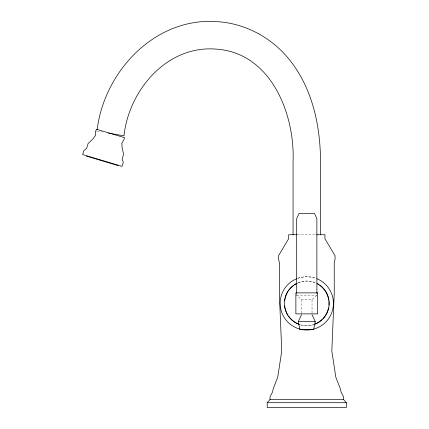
<?xml version="1.0" encoding="UTF-8"?>
<svg xmlns="http://www.w3.org/2000/svg" width="429" height="429" viewBox="0 0 429 429"><rect width="100%" height="100%" fill="white"/><g stroke="black" fill="none" stroke-linecap="round" stroke-linejoin="round"><path stroke-width="0.32" stroke-dasharray="2.15 1.61" d="M296.691 293.967L296.691 295.302L301.533 299.742L312.033 299.742L316.875 295.302L316.875 293.967M297.833 278.378C303.984 276.045 310.896 276.405 316.983 278.759M297.624 234.738L315.942 234.738M296.691 295.302L316.875 295.302M97.104 131.076L102.51 132.035M312.033 299.742L312.033 313.385M301.533 299.742L301.533 313.385M314.704 324.126A22.206 22.206 0 0 1 298.863 324.126M298.284 282.861A22.206 22.206 0 0 1 315.283 282.861M297.801 278.287A26.646 26.646 0 0 1 315.765 278.287M313.588 324.732A22.41 22.41 0 0 1 299.378 324.528M298.209 282.673A22.41 22.41 0 0 1 315.358 282.673"/><path stroke-width="0.64" d="M293.055 234.738L293.055 162.232C295.131 113.985 270.865 52.097 215.32 49.051C166.613 45.576 128.888 90.342 123.97 135.837L108.339 133.065M97.168 129.735C104.333 71.123 155.325 16.983 217.058 21.654C245.313 23.263 272.136 37.87 289.645 59.98C312.532 88.594 320.527 126.212 320.511 162.167L320.511 234.738M312.033 314.682L315.261 321.546L313.647 329.622L299.919 329.622L298.305 321.546L301.533 314.682M316.527 234.738L324.951 234.738L324.951 238.776L335.049 255.732L335.049 259.368L334.239 262.194L334.239 293.286L331.815 351.024L335.853 377.268L340.294 388.572L341.103 392.208L343.527 396.648L343.527 399.474L346.353 402.702L346.353 407.55L267.213 407.55L267.213 402.702L270.039 399.474L270.039 396.648L272.463 392.208L273.273 388.572L277.713 377.268L281.751 351.024L279.327 293.286L279.327 262.194L278.518 259.368L278.518 255.732L288.615 238.776L288.615 234.738L297.077 234.738M298.305 321.546L315.261 321.546M270.039 399.474L343.527 399.474M267.213 402.702L346.353 402.702M86.347 156.097L118.179 165.605M316.875 293.302L316.875 218.586L314.457 213.342L299.11 213.342L296.691 218.586L296.691 293.302M328.914 301.512A22.206 22.206 0 0 1 328.914 305.244M328.566 307.711A22.206 22.206 0 0 1 327.531 311.298M327.3 311.878A22.206 22.206 0 0 1 325.584 315.197M325.246 315.717A22.206 22.206 0 0 1 322.919 318.634M322.04 319.514A22.206 22.206 0 0 1 315.283 323.895M298.284 323.895A22.206 22.206 0 0 1 288.669 316.227M287.982 315.197A22.206 22.206 0 0 1 285.135 308.317M285.001 307.711A22.206 22.206 0 0 1 284.717 305.866M284.717 300.89A22.206 22.206 0 0 1 285.001 299.045M285.135 298.439A22.206 22.206 0 0 1 286.266 294.879M286.513 294.31A22.206 22.206 0 0 1 287.982 291.559M288.669 290.53A22.206 22.206 0 0 1 293.431 285.634M294.444 284.915A22.206 22.206 0 0 1 297.152 283.371M317.524 283.944A22.206 22.206 0 0 1 318.602 284.577M319.632 285.264A22.206 22.206 0 0 1 325.246 291.039M325.584 291.559A22.206 22.206 0 0 1 328.77 300.273M316.983 278.759A26.646 26.646 0 0 1 327.928 319.6A26.646 26.646 0 0 1 285.644 319.6A26.646 26.646 0 0 1 296.584 278.759M317.069 283.467A22.41 22.41 0 0 1 314.189 324.528M299.378 324.528A22.41 22.41 0 0 1 297.061 283.188M95.801 131.172L95.565 135.312L93.109 138.733L88.09 143.554L86.701 148.193L83.805 150.697L82.647 154.569L122.109 166.361L123.262 162.489L122.217 158.805L123.6 154.167L122.05 147.378L121.874 143.173L123.949 139.581L124.528 137.65L96.38 129.236L95.801 131.172M317.685 292.878L295.881 292.878L295.881 313.878L317.685 313.878L317.685 292.878"/></g></svg>
